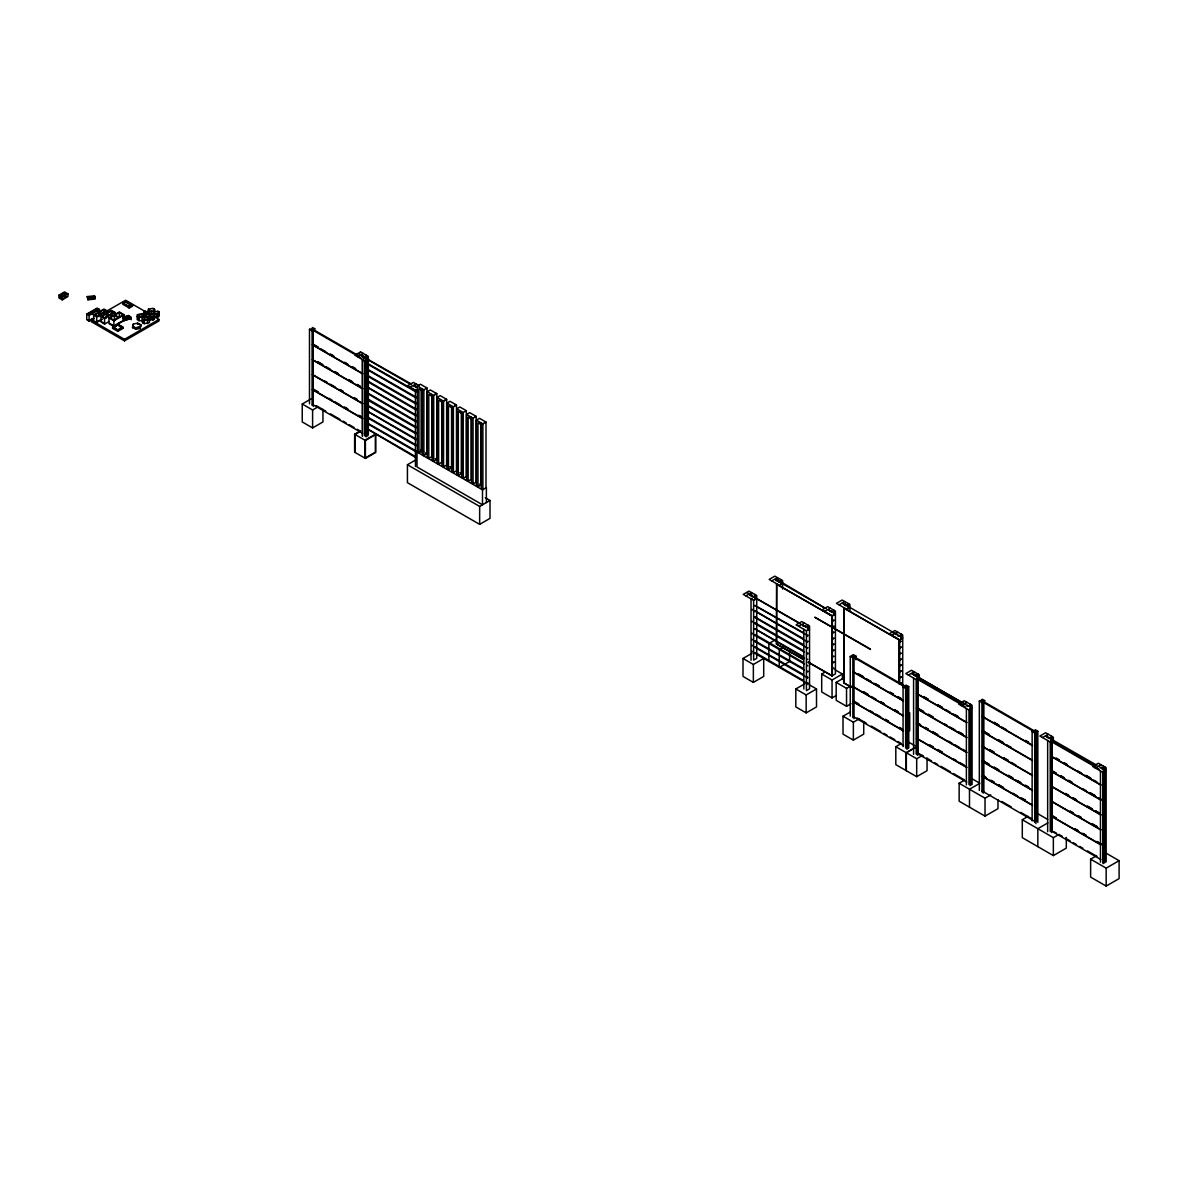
<?xml version="1.0" encoding="UTF-8"?>
<svg xmlns="http://www.w3.org/2000/svg" width="1178" height="1178" viewBox="0 0 1178 1178"><rect width="100%" height="100%" fill="white"/><g stroke="black" fill="none" stroke-linecap="round" stroke-linejoin="round"><path stroke-width="1.5" d="M411.269 384.794L361.572 356.095L362.073 355.388L361.455 356.271L362.279 355.079L361.572 355.682M362.957 356.772L363.825 356.006L363.089 356.448M366.284 363.03L366.814 362.5L366.167 363.295M366.167 369.274L366.535 368.493M366.785 368.876L366.638 369.318M366.461 381.23L366.726 380.406L416.408 409.281M366.535 393.305L366.638 392.362L416.408 421.238M366.343 404.54L416.408 433.195M366.358 417.086L416.055 445.77M366.918 416.673L366.535 417.071M416.055 457.727L366.343 428.453M414.303 386.413L414.877 385.869L414.214 386.634M416.629 387.076L415.952 387.017M415.672 387.488L416.364 386.723L415.834 387.429M752.02 595.582L751.314 596.289L752.197 595.774M752.065 621.204L752.138 622.072M754.538 605.463L807.534 635.516M752.065 633.16L752.138 634.029M755.024 605.507L803.249 632.615M754.73 610.837L754.73 611.618L755.113 610.616M754.538 617.419L755.186 616.609L755.024 617.463M752.065 645.117L752.138 645.986M754.538 623.398L755.113 622.573L755.113 623.339M755.289 622.971L803.249 650.55M804.427 658.046L754.73 628.772M754.818 635.516L755.186 634.544L803.249 662.492M754.524 647.208L754.7 646.958M755.172 646.913L803.249 674.449M755.304 652.73L754.73 653.451L754.73 652.671M807.328 635.84L807.99 635.148L807.725 636.061M807.386 647.988L807.902 647.679M807.475 653.613L807.534 653.275M807.475 671.71L807.917 670.989L807.917 671.754M807.46 677.615L807.534 677.188M807.725 677.91L807.593 677.276M807.475 683.667L808.064 683.019L807.386 683.402M843.198 603.99L843.33 603.651M893.174 633.146L893.557 632.35M896.502 634.265L842.314 603.077M897.989 635.119L897.297 635.737L898.181 635.222M898.947 636.179L899.653 635.472L898.755 635.987M965.371 704.635L966.004 703.943L965.194 704.532M967.359 705.269L966.74 706.049L967.609 705.283M1049.598 738.311L1049.981 738.429M1099.457 767.099L1099.707 766.731M1100.929 767.953L1101.548 767.246L1100.738 767.85M129.447 316.779L129.33 317.53L129.447 315.645L128.947 316.44L130.729 316.985L130.11 318.796L124.47 320.578L123.616 319.65M123.499 320.416L123.999 318.354L122.689 317.795M129.33 316.396L128.461 315.468L128.461 316.617M140.108 328.456C141.007 325.82 134.837 327.013 135.941 329.31L140.108 328.456L140.889 324.833L137.502 323.184L133.32 324.038L132.54 327.675L135.941 329.31M366.314 380.877L416.055 409.915M366.432 392.48L366.667 393.04M366.314 392.834L416.055 421.871M416.408 439.158L366.402 410.607M366.638 423.123L366.726 422.239L366.358 423.064L416.055 451.748M414.774 386.281L415.083 385.559L414.509 386.075M751.255 595.862L752.124 595.096L751.49 595.877M753.449 596.598L752.771 596.539M755.142 611.132L807.534 641.907L808.093 641.259L807.386 641.568M752.035 639.227L752.138 640.007M754.642 640.847L755.024 641.377M752.035 651.184L752.138 651.964M807.49 659.503L807.725 659.224M828.738 610.395L829.43 609.865L828.532 610.381M912.641 673.978L962.912 702.883M1046.668 736.515L1096.983 765.347M1048.611 737.413L1047.934 737.958L1048.832 737.443M132.54 327.675L133.32 324.038L133.32 325.187M139.784 327.101L140.889 324.833L140.108 327.322L135.941 328.176L132.54 326.542L136.015 327.882M61.624 298.962L63.803 298.27M358.421 353.974L359.835 353.915M361.528 355.756L411.637 384.161M366.358 386.782L416.055 415.893M366.255 410.636L416.055 439.806M415.805 386.826L416.541 386.413L416.305 387.223M750.091 594.772L800.422 623.618M776.022 579.753L775.816 580.577L776.538 579.311L826.234 608.731M814.793 617.184L870.306 649.019M1049.392 738.208L1050.216 737.605L1050.099 738.606M416.055 403.936L366.255 375.399L366.814 374.457L366.167 375.252M366.343 422.475L366.711 422.858M747.338 593.182L748.221 593.094M752.138 609.335L752.138 610.116M802.836 625.003L802.836 626.033L803.146 625.032M807.725 665.953L807.593 665.32M59.99 297.901L60.534 295.531L62.11 294.367L60.534 295.531M123.896 319.061L130.729 316.985L130.11 318.796M366.402 362.78L416.408 391.346M366.535 368.655L416.408 397.325M366.402 374.737L416.408 403.303M366.535 398.385L366.255 399.313L416.055 427.85M366.638 399.209L366.535 398.532M366.402 428.542L366.27 428.866M754.789 616.904L803.249 644.572M754.789 640.817L803.249 668.471M807.828 653.923L807.99 653.083M807.828 683.814L754.7 653.23L755.26 652.538L803.249 680.428M962.794 702.706L963.56 702.633M88.217 298.358L87.275 296.576L87.923 298.667C103.855 298.844 88.674 294.794 87.923 299.801L95.138 299.05L94.49 295.84L87.275 296.576L87.923 299.801M366.461 422.49L416.408 451.115M127.283 317.456L125.958 317.397L125.958 316.264L129.065 315.733M58.9 295.207L64.599 291.923L67.956 293.867L67.956 296.561L62.272 299.845L58.9 297.901L58.9 295.207L62.272 297.151L67.956 293.867M93.518 318.531L89.086 321.093L86.76 319.753L86.76 314.07L97.111 308.091L99.438 309.431L99.438 312.273M92.193 311.522L87.79 314.07L89.086 314.82L93.489 312.273L92.193 311.522L92.193 314.364M98.407 309.431L97.111 308.695L92.709 311.228L94.004 311.979L98.407 309.431L98.407 312.273M86.76 314.07L89.086 315.409L99.438 309.431M102.604 319.076L96.699 322.492L93.592 320.711L93.592 315.027L103.944 309.048L107.051 310.845L107.051 313.687M99.026 312.479L94.623 315.027L96.699 316.219L101.087 313.687L99.026 312.479L99.026 316.749M103.944 309.652L99.541 312.185L101.617 313.377L106.005 310.845L103.944 309.652L103.944 312.479M92.017 318.796L89.086 320.49L87.79 319.753M154.2 316.72L158.956 319.459L158.956 320.961L124.5 340.854L91.207 321.623L91.207 320.136L94.343 318.325M93.592 315.027L96.699 316.823L125.663 300.243L151.02 314.894M126.031 301.303L122.792 303.173L122.792 304.307L129.256 308.047L132.496 306.177L132.496 305.043L126.031 301.303L126.031 302.437L132.496 306.177M123.307 303.114L126.031 301.539L132.496 305.043L129.256 306.898L122.792 303.173L129.256 306.545L131.98 304.984M109.024 321.506L104.592 324.068L100.969 321.977L100.969 316.293L111.321 310.315L114.943 312.406L114.943 315.248M106.403 313.76L102 316.293L104.592 317.795L108.994 315.248L106.403 313.76L106.403 318.016M111.321 310.918L106.918 313.451L109.51 314.953L113.913 312.406L111.321 310.918L111.321 315.174M96.699 321.903L99.629 320.21M100.969 316.293L104.592 318.384L114.943 312.406M124.235 314.791L113.883 320.769L113.883 326.439L108.965 323.597L108.965 317.927L119.317 311.949L124.235 314.791L124.235 320.46L112.617 327.234L112.617 328.368L117.8 331.357L122.968 328.368L122.968 327.234L117.8 324.244L117.8 325.378M114.399 315.38L109.996 317.927L113.883 320.166L118.286 317.618L114.399 315.38L114.399 321.064M123.204 314.791L119.317 312.538L114.914 315.086L118.801 317.324L123.204 314.791L123.204 320.46M115.341 324.995L118.286 323.302M118.801 323.008L121.732 321.314M113.132 327.175L117.8 324.48L122.968 327.234L117.8 330.223L112.617 327.234L117.8 329.855L122.453 327.175M112.617 328.368L116.504 326.129M143.819 317.456L143.745 311.89L145.292 310.992L146.838 311.89L149.945 310.094L148.399 309.21L148.399 312.199M148.399 309.21L153.037 308.297L154.598 309.196L154.598 312.185M143.981 313.525L145.542 314.423L146.838 313.672L146.838 316.661L145.542 317.412L143.981 316.514L143.981 313.525L145.277 312.788L143.745 311.89M151.491 310.992L148.384 312.788L151.491 314.57L154.598 312.788L151.491 310.992L151.491 313.981M154.598 309.196L153.037 310.094L156.144 311.89L157.705 310.992L159.251 311.89L159.251 314.879L157.705 315.778M146.838 313.672L149.945 315.468L148.649 316.219L150.195 317.118L154.347 316.234L154.347 319.209L152.801 320.107L148.649 319.209M154.347 319.209L153.037 318.458L156.144 316.661L157.454 317.427L159.015 316.529L159.015 313.539L157.454 314.438L156.144 313.672L153.037 315.468L154.347 316.234M159.251 311.89L157.705 312.788L159.015 313.539M142.347 319.591L144.231 320.681L149.415 319.591M142.347 320.681L139.063 320.681L139.048 314.703L142.347 314.703L142.347 322.581L144.231 323.67L149.415 322.581L149.415 317.692L144.231 316.602M91.207 320.136L124.5 339.352L158.956 319.459M309.49 403.774L309.49 329.28L311.434 329.06L312.597 327.499L315.189 328.986L312.464 329.663L313.245 330.105L313.245 406.41M309.49 329.28L312.082 330.782L313.245 330.105M357.479 356.698L363.177 353.4M362.294 436.081L362.294 359.776L363.457 359.099M363.811 359.01L362.647 359.688L362.647 435.978M362.294 359.776L364.885 361.263L368.346 359.378M322.949 409.384L322.949 421.945L312.597 427.923L302.245 421.945L302.245 404.01L311.11 398.886M302.245 404.01L312.597 409.988L317.029 407.426M410.283 387.179L415.967 383.895M417.395 386.06L420.502 384.264L426.981 388.004L426.981 453.751L423.874 455.547L422.313 454.649L422.313 390.684L418.956 388.74L418.956 452.705L417.395 451.807L417.395 386.06L423.874 389.785L426.981 388.004M416.614 389.491L415.451 390.168L415.451 466.473M427.231 391.729L430.338 389.947L436.817 393.673L436.817 459.435L433.71 461.216L432.149 460.333L432.149 396.368L428.792 394.424L428.792 458.389L427.231 457.491L427.231 391.729L433.71 395.469L436.817 393.673M354.622 434.255L365.401 440.469L375.753 434.491L375.753 452.426L365.401 458.404L354.622 452.19L354.622 434.255L360.542 430.839M359.481 431.928L355.049 434.491L355.049 452.426M437.067 397.413L440.174 395.617L446.653 399.357L446.653 465.104L443.546 466.9L441.986 466.002L441.986 402.051L438.628 400.108L438.628 464.058L437.067 463.16L437.067 397.413L443.546 401.153L446.653 399.357M446.904 403.097L450.011 401.3L456.49 405.041L456.49 470.788L453.383 472.584L451.822 471.686L451.822 407.721L448.465 405.777L448.465 469.742L446.904 468.844L446.904 403.097L453.383 406.822L456.49 405.041M456.74 408.766L459.847 406.97L466.326 410.71L466.326 476.472L463.219 478.253L461.658 477.355L461.658 413.404L458.301 411.461L458.301 475.426L456.74 474.528L456.74 408.766L463.219 412.506L466.326 410.71M466.576 414.45L469.683 412.653L476.162 416.394L476.162 482.141L473.055 483.937L471.494 483.039L471.494 419.074L468.137 417.145L468.137 481.095L466.576 480.197L466.576 414.45L473.055 418.19L476.162 416.394M418.956 452.705L422.063 450.909L422.063 388.784M481.08 422.858L481.08 484.983L477.974 486.779L476.413 485.881L476.413 420.134L479.52 418.337L485.999 422.063L485.999 487.825M485.292 497.734L490.004 500.459L490.004 518.379L479.652 524.357L407.426 482.671L407.426 464.736L416.305 459.611M476.413 420.134L482.892 423.859L485.999 422.063M428.792 458.389L431.899 456.593L431.899 394.453M438.628 464.058L441.735 462.262L441.735 401.963M448.465 469.742L451.572 467.946L451.572 407.647M458.301 475.426L461.408 473.63L461.408 413.316M468.137 481.095L471.244 479.299L471.244 417.174M482.494 489.842L482.494 504.788L417.012 466.974L417.012 452.028L482.494 489.842L486.381 487.604L486.381 502.55M407.426 464.736L479.652 506.437L490.004 500.459M745.865 595.862L751.549 592.578M771.737 580.931L777.436 577.632M752.197 598.188L751.034 598.851L751.034 660.298M803.308 659.518L776.405 643.983L776.655 584.067L832.051 616.035L832.051 675.819L808.049 662.257M753.625 600.353L753.625 660.122L756.732 658.34L756.732 595.567L748.958 591.091L743.274 594.375L753.625 600.353L756.732 598.557M782.619 583.611L779.512 585.407L769.16 579.429L774.844 576.145L782.619 580.621L782.619 589.044M743.009 658.487L753.36 664.466L763.712 658.487L763.712 676.422L753.36 682.401L743.009 676.422L743.009 658.487L751.888 653.363M776.287 639.271L768.895 643.541L768.895 661.476M798.655 626.357L804.353 623.059M824.541 611.411L830.24 608.128M839.045 604.829L844.729 601.546M776.405 643.983L803.558 659.371M851.606 687.407L843.698 682.842L843.963 607.966L899.344 639.948L899.344 683.696M806.429 630.834L806.429 690.617L809.536 688.821L809.536 626.048L801.762 621.572L796.078 624.855L806.429 630.834L809.536 629.037M776.405 584.214L832.051 616.035M832.316 615.888L832.316 675.671L835.423 673.875L835.423 611.117L827.648 606.626L821.95 609.909L832.316 615.888L835.423 614.106M849.912 607.524L846.805 609.321L836.454 603.342L842.152 600.058L849.912 604.535L849.912 611.176M783.679 646.958L779.247 649.52L779.247 667.455L789.599 661.476L789.599 650.712M850.266 716.077L850.266 656.44L852.975 655.778L852.209 655.321L853.373 654.644L855.95 656.146L855.95 659.754M809.124 684.698L816.516 688.968L816.516 706.903L806.164 712.881L795.813 706.903L795.813 688.968L804.692 683.844M836.483 695.373L832.051 697.936L821.699 691.957L821.699 674.022L824.659 672.314M850.266 656.44L852.843 657.942L854.021 657.265L854.021 718.713M855.95 656.146L853.24 656.823L854.021 657.265M891.849 635.325L897.533 632.026M843.698 608.128L899.344 639.948M902.716 685.39L902.716 635.016L894.941 630.539L889.257 633.823L899.609 639.801L902.716 638.005M795.813 688.968L806.164 694.946L816.516 688.968M821.699 674.022L832.051 680L842.403 674.022L842.403 679.411M850.987 703.737L846.54 706.299L836.189 700.321L836.189 682.386L843.595 678.13M843.698 682.842L851.871 687.26M836.189 682.386L846.54 688.364L850.987 685.802M908.415 675.068L914.099 671.784M863.724 721.599L863.724 734.144L853.373 740.123L843.021 734.144L843.021 716.224L850.413 711.954M903.07 746.572L903.07 686.921L905.779 686.259L904.999 685.802L906.176 685.14L908.753 686.627L908.753 748.074M917.338 677.983L919.282 677.762L919.282 674.773L911.507 670.282L905.823 673.58L916.175 679.559L917.338 678.881M903.07 686.921L905.646 688.423L906.81 687.746L906.81 749.193M906.81 687.746L906.044 687.304L908.753 686.627M843.021 716.224L853.373 722.202L859.277 718.786M961.204 705.548L966.902 702.265M927.042 758.161L927.042 770.706L916.69 776.685L895.81 764.64L895.81 746.705L900.257 744.143M979.33 790.438L979.33 701.072L982.04 700.395L981.274 699.953L982.437 699.276L985.029 700.777L982.305 701.44L983.085 701.897L983.085 793.074M972.086 784.548L972.086 705.254L964.311 700.777L958.627 704.061L968.979 710.039L970.142 709.362M972.086 708.243L970.142 708.464M979.33 701.072L981.922 702.559L983.085 701.897M915.041 747.559L906.176 752.683L906.176 770.618M915.218 747.662L906.338 752.771L906.338 770.706M895.81 746.705L916.69 758.75L922.61 755.334M1032.134 820.919L1032.134 731.553L1034.078 731.332L1035.241 729.771L1037.833 731.258L1037.833 822.435M1035.109 821.287L1035.109 731.936L1037.833 731.258M1032.134 731.553L1034.726 733.055L1035.889 732.377L1035.109 731.936M997.972 799.7L997.972 808.668L985.029 816.133L959.142 801.202L959.142 783.267L963.575 780.705M1042.486 737.531L1048.184 734.247M1051.409 740.447L1053.353 740.226L1053.353 737.237L1045.593 732.745L1039.894 736.044L1050.246 742.022L1051.409 741.345M959.142 783.267L985.029 798.213L990.772 794.885M1095.29 768.027L1100.988 764.728M1106.157 861.898L1106.157 767.717L1098.397 763.241L1092.698 766.525L1103.05 772.503L1104.213 771.826L1103.447 771.384L1106.157 770.706M1066.296 837.367L1066.296 848.116L1053.353 855.596L1022.298 837.661L1022.298 819.726L1028.041 816.398M1047.89 822.877L1037.833 828.694L1037.833 846.629M1022.298 819.726L1053.353 837.661L1059.11 834.333M1105.126 852.607L1119.1 860.676L1119.1 878.611L1106.157 886.077L1090.622 877.109L1090.622 859.174L1096.379 855.861M1090.622 859.174L1106.157 868.142L1119.1 860.676M122.821 317.25L127.283 316.322M366.432 363.457L416.055 391.979M366.432 405.306L416.055 433.828M754.848 617.419L807.445 648.047M754.818 623.56L804.427 652.082M754.921 628.743L803.249 656.529M754.848 635.354L804.427 664.024M123.999 318.354L123.499 319.267L124.47 319.429L129.904 317.383M66.115 296.311L64.643 297.533M416.055 397.958L366.27 369.097M366.726 374.427L366.358 375.237M366.608 386.546L416.408 415.26M416.408 427.216L366.726 398.341M366.343 399.342L366.711 398.517M366.608 428.394L416.408 457.093M139.048 316.602L142.347 316.602M142.347 317.692L137.178 316.602M144.231 317.692L147.53 317.692L147.53 319.591L144.231 319.591L144.231 314.703L142.347 313.613L137.178 314.703L137.178 319.591L139.063 320.681M123.042 317.412L124.132 317.309M366.358 429.042L366.814 428.247M128.947 316.44L130.257 316.985M140.491 324.848L137.502 323.184L137.502 324.318M776.287 580.121L824.939 608.201M1051.409 740.741L1095.334 766.112M1050.643 741.198L1099.265 769.278M435.256 393.673L436.037 394.129L436.037 393.231M454.929 405.041L455.709 405.482L455.709 404.584M484.438 422.063L485.218 422.519L485.218 421.621M419.206 385.766L413.39 382.394L407.691 385.677L418.043 391.656M815.117 617.478L870.498 649.461M912.95 674.258L961.601 702.353M366.049 359.702L366.814 360.144L366.814 436.449M994.07 722.276L998.767 725M1025.434 740.388L1028.571 742.199M1056.121 758.117L1059.258 759.928M1063.97 762.637L1067.106 764.448M1085.925 775.315L1090.637 778.04M357.17 354.873L313.245 329.516L312.464 329.958L361.101 358.038M917.338 678.278L961.263 703.649M994.07 722.585L998.767 725.295M1001.904 727.106L1006.616 729.83M1025.434 740.697L1028.571 742.508M1056.121 758.411L1059.258 760.222M1063.97 762.932L1067.106 764.743M1078.076 771.089L1081.213 772.901M1085.925 775.61L1090.637 778.334M1093.773 780.145L1096.909 781.956M365.636 360.056L366.402 360.497L366.402 355.27M982.305 716.386L1032.502 745.365M1050.643 755.834L1100.841 784.828M916.558 678.734L965.194 706.8M982.305 716.695L1032.502 745.674M1050.643 756.143L1100.841 785.122M750.401 595.067L800.613 624.045M313.245 344.153L317.942 346.877M330.503 354.122L333.639 355.933M344.609 362.264L347.746 364.076M352.458 366.8L355.594 368.611M923.611 696.551L928.323 699.261M937.732 704.694L942.444 707.418M954.99 714.663L958.126 716.474M983.085 730.89L989.358 734.512M998.767 739.946L1003.479 742.655M1051.409 770.338L1056.121 773.048M1060.833 775.772L1063.97 777.583M1068.667 780.292L1071.803 782.104M1090.637 792.985L1095.334 795.695M317.942 347.171L312.464 344.904L362.662 373.882M321.079 348.982L325.791 351.707M330.503 354.416L333.639 356.227M344.609 362.574L347.746 364.385M352.458 367.094L355.594 368.905M923.611 696.846L928.323 699.57M937.732 705.004L942.444 707.713M945.581 709.524L950.278 712.248M953.414 714.059L958.126 716.769M983.085 731.185L989.358 734.807M998.767 740.24L1003.479 742.965M1006.616 744.776L1011.313 747.485M1051.409 770.633L1056.121 773.357M1060.833 776.066L1063.97 777.878M1068.667 780.602L1071.803 782.413M1082.788 788.745L1085.925 790.556M1090.637 793.28L1095.334 795.989M1098.47 797.8L1101.607 799.612M312.464 344.609L362.662 373.588M916.558 693.371L966.755 722.364M982.305 731.332L1032.502 760.311M1050.643 770.78L1100.841 799.774M916.558 693.68L966.755 722.659M982.305 731.626L1032.502 760.62M1050.643 771.089L1100.841 800.068M803.249 638.594L755.172 610.955M317.942 361.823L322.654 364.532M335.2 371.777L338.336 373.588M349.321 379.934L352.458 381.746M357.17 384.455L360.306 386.266M858.718 674.022L863.43 676.746M875.976 683.991L879.112 685.802M890.097 692.149L893.233 693.96M897.945 696.669L901.082 698.48M917.338 707.875L923.611 711.497M928.323 714.207L933.02 716.931M959.687 732.318L962.824 734.13M989.358 749.458L994.07 752.168M1003.479 757.601L1008.177 760.325M1065.53 793.427L1068.667 795.238M1073.379 797.962L1076.515 799.774M1087.5 806.105L1092.197 808.83M1095.334 810.641L1100.046 813.35M317.942 362.117L322.654 364.827M325.791 366.638L330.503 369.362M335.2 372.071L338.336 373.882M349.321 380.229L352.458 382.04M357.17 384.764L360.306 386.575M858.718 674.331L863.43 677.041M866.566 678.852L871.264 681.576M874.415 683.387L879.112 686.097M890.097 692.443L893.233 694.254M897.945 696.964L901.082 698.775M917.338 708.169L923.611 711.792M928.323 714.516L933.02 717.225M944.005 723.572L947.141 725.383M950.278 727.194L954.99 729.904M958.126 731.715L962.824 734.439M989.358 749.753L994.07 752.462M1003.479 757.896L1008.177 760.62M1011.313 762.431L1016.025 765.14M1065.53 793.736L1068.667 795.548M1073.379 798.257L1076.515 800.068M1087.5 806.415L1092.197 809.124M1095.334 810.935L1100.046 813.659M312.464 359.555L362.662 388.534M853.24 671.754L903.438 700.748M916.558 708.317L966.755 737.295M982.305 746.278L1032.502 775.257M1050.643 785.726L1100.841 814.705M312.464 359.85L362.662 388.828M853.24 672.064L903.438 701.043M916.558 708.626L966.755 737.605M982.305 746.572L1032.502 775.551M1050.643 786.02L1100.841 815.014M835.011 669.752L842.403 674.022M339.912 389.447L343.048 391.258M354.033 397.59L357.17 399.401M863.43 691.692L868.127 694.402M880.688 701.646L883.824 703.457M894.794 709.804L897.945 711.615M917.338 722.821L920.474 724.632M925.186 727.341L928.323 729.153M933.02 731.877L937.732 734.586M983.085 760.767L989.358 764.389M994.07 767.114L998.767 769.823M1008.177 775.257L1012.889 777.981M1017.601 780.705L1020.737 782.516M1025.434 785.225L1028.571 787.037M1070.242 811.097L1073.379 812.908M1078.076 815.618L1081.213 817.429M1092.197 823.775L1096.909 826.485M324.215 380.685L327.366 382.497M330.503 384.308L335.2 387.017M339.912 389.741L343.048 391.552M354.033 397.884L357.17 399.695M863.43 691.987L868.127 694.711M871.264 696.522L875.976 699.231M880.688 701.955L883.824 703.767M894.794 710.098L897.945 711.91M917.338 723.115L920.474 724.926M925.186 727.636L928.323 729.447M933.02 732.171L937.732 734.895M948.717 741.227L951.853 743.038M954.99 744.849L959.687 747.574M962.824 749.385L965.96 751.196M983.085 761.076L989.358 764.699M994.07 767.408L998.767 770.132M1008.177 775.566L1012.889 778.275M1016.025 780.086L1020.737 782.81M1025.434 785.52L1028.571 787.331M1070.242 811.392L1073.379 813.203M1078.076 815.927L1081.213 817.738M1092.197 824.07L1096.909 826.794M312.464 374.486L362.662 403.48M853.24 686.7L903.438 715.679M916.558 723.263L966.755 752.241M982.305 761.224L1032.502 790.202M1050.643 800.672L1100.841 829.651M312.464 374.795L362.662 403.774M853.24 687.01L903.438 715.988M916.558 723.557L966.755 752.551M982.305 761.518L1032.502 790.497M1050.643 800.966L1100.841 829.96M808.314 662.11L832.051 675.819M416.408 445.137L366.8 416.614M804.427 670.002L754.583 641.421M420.899 449.79L423.653 451.38M450.202 466.709L453.353 468.535M420.502 450.011L422.063 450.909M425.42 452.853L426.981 453.751M435.256 458.536L436.817 459.435M450.011 467.048L451.572 467.946M459.847 472.731L461.408 473.63M479.52 484.084L481.08 484.983M313.245 388.99L317.942 391.7M344.609 407.102L347.746 408.913M358.73 415.26L361.867 417.071M854.021 701.204L858.718 703.914M885.385 719.316L888.521 721.127M899.506 727.459L902.642 729.27M929.884 745.011L933.02 746.823M937.732 749.532L942.444 752.256M983.085 775.713L986.222 777.524M990.919 780.248L994.07 782.059M998.767 784.769L1003.479 787.493M1022.298 798.36L1025.434 800.171M1051.409 815.161L1056.121 817.885M1074.94 828.752L1078.076 830.564M1082.788 833.288L1085.925 835.099M1096.909 841.431L1101.607 844.155M317.942 392.009L312.464 389.741L362.662 418.72M328.927 398.341L332.063 400.152M335.2 401.963L339.912 404.687M344.609 407.397L347.746 409.208M358.73 415.554L361.867 417.365M858.718 704.223L853.24 701.941L903.438 730.934M869.703 710.555L872.839 712.366M875.976 714.177L880.688 716.901M885.385 719.611L888.521 721.422M899.506 727.768L902.642 729.58M929.884 745.306L933.02 747.117M937.732 749.826L942.444 752.551M953.414 758.882L956.551 760.693M959.687 762.505L964.399 765.229M983.085 776.022L986.222 777.833M990.919 780.543L994.07 782.354M998.767 785.078L1003.479 787.787M1012.889 793.221L1017.601 795.945M1020.737 797.756L1025.434 800.466M1051.409 815.47L1056.121 818.18M1074.94 829.047L1078.076 830.858M1082.788 833.582L1085.925 835.393M1096.909 841.725L1101.607 844.449M312.464 389.432L362.662 418.411M853.24 701.646L903.438 730.625M916.558 738.208L966.755 767.187M982.305 776.169L1032.502 805.148M1050.643 815.618L1100.841 844.597M916.558 738.503L966.755 767.482M982.305 776.464L1032.502 805.443M1050.643 815.912L1100.841 844.891M754.73 647.296L807.534 677.777M1036.787 813.144L1047.654 819.432M907.649 741.58L915.041 745.851M970.966 778.143L979.846 783.267L969.494 789.245L969.494 807.18M157.705 313.981L159.251 314.879M316.381 405.747L325.791 411.181M330.503 413.89L339.912 419.324M343.048 421.135L346.185 422.946M349.321 424.757L354.033 427.481M357.17 429.293L360.306 431.104M857.157 717.962L866.566 723.395M871.264 726.104L880.688 731.538M883.824 733.349L886.96 735.16M890.097 736.972L894.794 739.696M897.945 741.507L901.082 743.318M917.338 752.698L923.611 756.32M926.747 758.131L931.459 760.855M934.596 762.667L937.732 764.478M940.869 766.289L950.278 771.723M953.414 773.534L964.399 779.88M1001.904 801.526L1011.313 806.959M1020.737 812.393L1031.707 818.739M1056.121 832.831L1050.643 830.564L1100.841 859.542M1059.258 834.642L1062.394 836.454M1065.53 838.265L1070.242 840.974M1073.379 842.785L1076.515 844.597M1079.652 846.408L1082.788 848.219M1087.5 850.943L1096.909 856.377M312.464 404.378L362.662 433.357M853.24 716.592L903.438 745.571M916.558 753.154L966.755 782.133M982.305 791.115L1034.078 820.992M108.965 317.927L113.883 320.769M119.096 326.129L122.968 328.368M109.996 323.597L113.883 325.85M102 321.977L104.592 323.464M125.501 318.31L125.663 319.724M128.667 317.324L128.8 318.737M126.826 318.369L126.974 319.783M124.338 319.135L124.47 320.578M94.711 297.681L94.49 295.84L94.49 296.974M1106.157 868.142L1106.157 886.077M1104.993 767.055L1104.993 862.561M1104.213 766.598L1104.213 863.018M1103.447 766.156L1103.447 862.561M1103.05 772.503L1103.05 863.68M1100.458 771.016L1100.458 862.193M1053.353 837.661L1053.353 855.596M1052.19 736.559L1052.19 830.254M1051.409 736.117L1051.409 832.522M1050.246 742.022L1050.246 831.374M1047.654 740.52L1047.654 831.712M1036.655 731.936L1036.655 821.287M1035.889 731.479L1035.889 823.569M1034.726 733.055L1034.726 822.406M985.029 798.213L985.029 816.133M983.866 701.44L983.866 792.632M981.922 702.559L981.922 791.925M970.922 704.577L970.922 785.225M970.142 704.135L970.142 785.667M968.979 710.039L968.979 784.519M966.387 708.538L966.387 784.842M918.118 674.096L918.118 754.73M917.338 673.654L917.338 755.186M916.69 758.75L916.69 776.685M916.175 679.559L916.175 754.038M913.583 678.057L913.583 754.362M909.696 712.881L909.696 730.816M907.59 687.304L907.59 748.752M905.646 688.423L905.646 748.059M901.553 634.353L901.553 638.682M900.772 633.897L900.772 639.124M899.609 639.801L899.609 683.534M899.094 640.096L899.094 683.844M853.373 722.202L853.373 740.123M852.843 657.942L852.843 717.579M848.749 603.858L848.749 608.201M847.969 603.416L847.969 608.643M846.54 688.364L846.54 706.299M843.963 607.966L843.963 682.695M834.245 610.44L834.245 614.769M833.479 609.983L833.479 615.225M832.051 680L832.051 697.936M831.786 616.197L831.786 675.966M808.373 625.385L808.373 629.715M807.593 624.929L807.593 630.171M806.164 694.946L806.164 712.881M803.838 629.346L803.838 688.983M781.456 579.959L781.456 584.288M780.675 579.502L780.675 584.73M776.655 584.067L776.655 643.836M755.569 594.89L755.569 599.234M754.789 594.448L754.789 599.676M753.36 664.466L753.36 682.401M482.892 423.859L482.892 489.621L481.331 488.723L481.331 424.757L477.974 422.814L477.974 486.779M479.652 506.437L479.652 524.357M475.382 415.937L475.382 416.835M473.055 418.19L473.055 483.937M463.219 412.506L463.219 478.253M453.383 406.822L453.383 472.584M445.873 398.9L445.093 400.255M443.546 401.153L443.546 466.9M433.71 395.469L433.71 461.216M426.2 387.547L426.2 388.445M423.874 389.785L423.874 455.547M421.15 389.874L421.15 451.837M367.978 359.467L367.978 435.772M367.183 355.727L367.183 360.056L365.268 360.144L366.049 360.601L366.049 436.891M365.401 440.469L365.401 458.404M364.885 361.263L364.885 435.757M312.597 409.988L312.597 427.923M312.082 330.782L312.082 405.261M157.454 314.438L157.454 317.427M156.144 313.672L156.144 316.661M152.801 317.118L152.801 320.107M151.491 316.367L151.491 319.356M150.195 317.118L150.195 320.107M147.53 320.681L147.53 323.67M145.542 314.423L145.542 317.412M144.231 320.681L144.231 323.67M142.759 319.827L142.759 322.816M140.506 326.07L140.506 327.219M138.636 317.456L138.636 320.445M131.229 318.251L131.229 319.753M129.256 306.545L129.256 308.047M124.5 339.352L124.5 340.854M119.317 312.538L119.317 316.808M117.8 329.855L117.8 331.357M104.592 318.384L104.592 324.068M97.111 308.695L97.111 311.522M96.699 316.823L96.699 322.492M89.086 315.409L89.086 321.093M62.272 297.151L62.272 299.845M364.429 357.538L365.342 356.963L364.503 357.361M749.797 595.023L750.739 594.33L749.797 595.023M777.141 580.916L778.084 580.224L777.141 580.916M778.599 581.77L779.556 581.078L778.599 581.77M804.059 626.357L805.001 625.665L804.059 626.357M805.516 627.197L806.385 626.431L805.516 627.197M829.945 611.411L830.888 610.719L829.945 611.411M831.403 612.251L832.272 611.485L831.403 612.251M833.229 620.777L833.877 620.202L833.229 620.777M833.229 626.755L833.936 626.24L833.229 626.755M833.229 632.733L833.877 632.159L833.229 632.733M833.229 638.712L833.936 638.196L833.229 638.712M833.229 644.69L833.877 644.116L833.229 644.69M833.229 650.668L833.936 650.138L833.229 650.668M833.229 656.647L833.98 656.205L833.273 656.514M833.229 662.625L833.936 662.095L833.229 662.625M833.229 668.603L833.98 668.162L833.273 668.471M844.435 604.829L845.392 604.137L844.435 604.829M845.907 605.683L846.761 604.903L845.907 605.683M895.781 634.471L896.723 633.779L895.781 634.471M900.522 641.701L901.244 641.171L900.566 641.568M900.522 647.679L901.244 647.149L900.522 647.679M900.522 653.657L901.244 653.127L900.566 653.525M900.522 659.636L901.244 659.106L900.522 659.636M900.522 665.599L901.244 665.084L900.522 665.599M900.522 671.578L901.244 671.062L900.522 671.578M900.522 677.556L901.244 677.041L900.522 677.556M900.522 683.534L901.244 683.019L900.522 683.534M912.346 674.228L913.289 673.536L912.346 674.228M913.804 675.068L914.673 674.302L913.804 675.068M915.262 675.907L916.219 675.215L915.262 675.907M968.066 706.402L969.023 705.71L968.066 706.402M1046.417 736.692L1047.36 736L1046.417 736.692M1102.152 768.866L1103.094 768.174L1102.152 768.866M61.639 296.223L63.848 295.428L61.668 296.179M62.802 293.616L65.026 292.821L62.832 293.572M64.481 294.588L66.704 293.793L64.481 294.588M360.586 351.913L354.887 355.196L365.239 361.175L365.239 435.889L368.346 434.108L368.346 356.389L360.586 351.913M375.34 434.255L364.989 440.233L364.989 458.168L375.34 452.19L375.34 434.255M854.021 656.661L853.24 657.118L904.999 687.01L905.779 686.553L854.021 656.661M983.085 701.293L982.305 701.749L1034.078 731.626L1034.844 731.185L983.085 701.293"/></g></svg>
